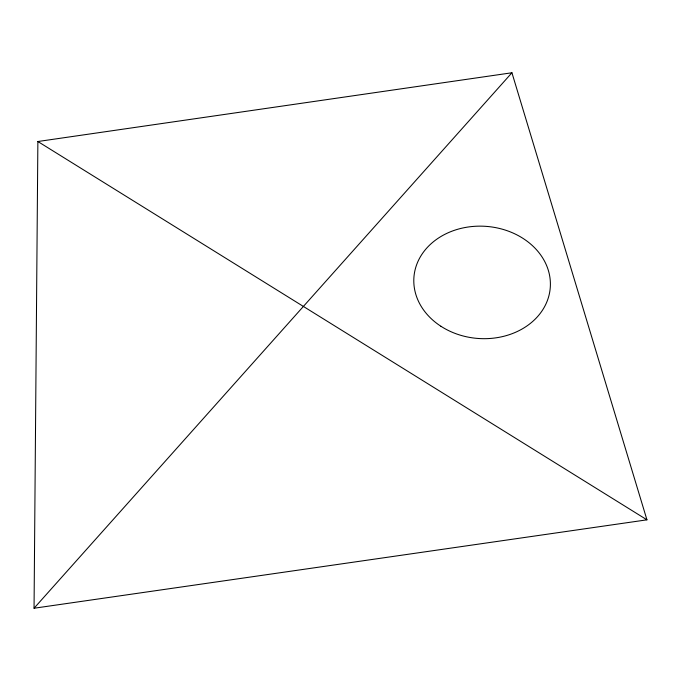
<?xml version="1.0" encoding="UTF-8"?>
<svg xmlns="http://www.w3.org/2000/svg" width="681" height="681" viewBox="0 0 681 681"><rect width="100%" height="100%" fill="white"/><g stroke="black" fill="none" stroke-linecap="round" stroke-linejoin="round"><path stroke-width="1.02" d="M34.05 608.235L37.872 141.512L511.933 72.765L646.95 519.833L34.05 608.235L511.933 72.765M37.872 141.512L646.95 519.833M440.896 326.25A68.364 56.191 4.4 0 0 549.873 291.051A68.364 56.191 4.4 0 0 455.521 229.94A68.364 56.191 4.4 0 0 440.896 326.25"/></g></svg>
